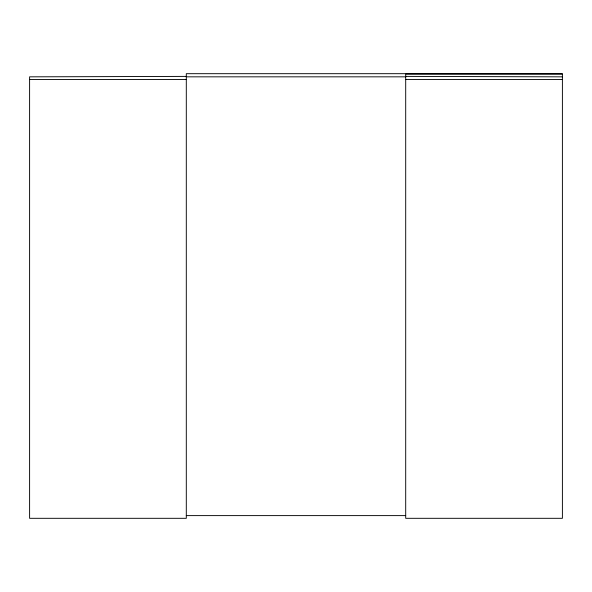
<?xml version="1.0" encoding="UTF-8"?>
<svg xmlns="http://www.w3.org/2000/svg" width="592" height="592" viewBox="0 0 592 592"><rect width="100%" height="100%" fill="white"/><g stroke="black" fill="none" stroke-linecap="round" stroke-linejoin="round"><path stroke-width="0.89" d="M186.302 76.39L29.6 76.834L29.6 518.311L186.302 518.311L186.302 76.834L405.698 76.834M562.4 74.141L405.698 74.141L405.698 518.311L562.4 518.311L562.4 73.689L186.302 73.689L186.302 76.464M29.6 79.535L186.302 79.535M405.698 79.535L562.4 79.535M186.302 515.61L405.698 515.61M405.698 76.39L562.4 76.834"/></g></svg>
